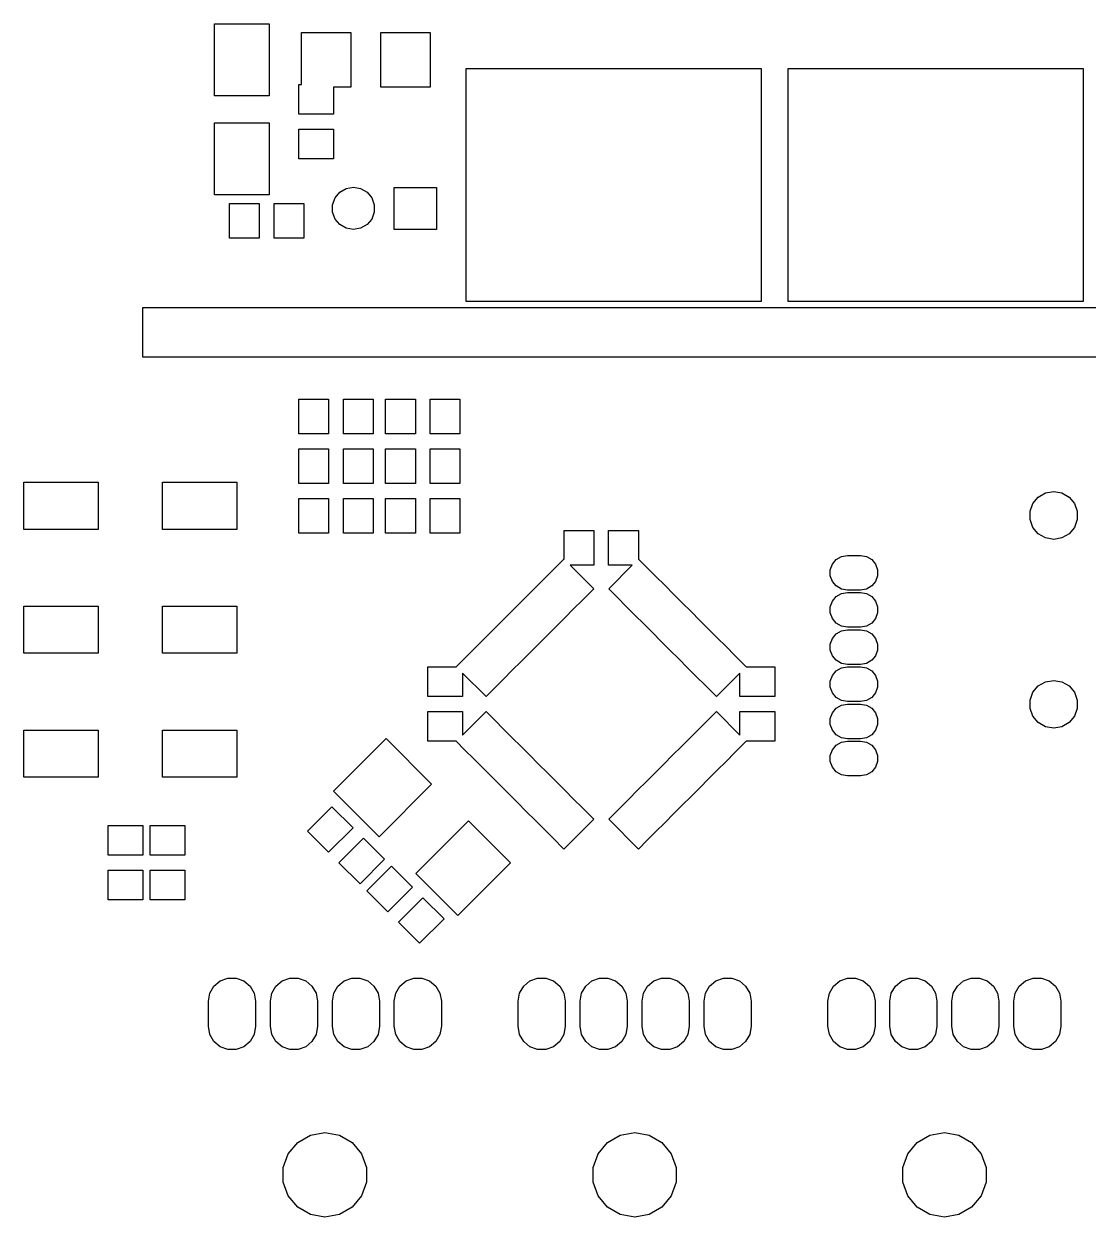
# Model space of a CAD drawing. Extents: x 0.7 to 75.7, y -92.2 to -1.9.
# Drawn here: x 0.7 to 43.65, y -92.21 to -44.05 of the extents above; entities that cross this region are included whole.
import ezdxf

# ---------------------------------------------------------------- set-up
doc = ezdxf.new("R2010")
doc.units = 0
doc.header["$MEASUREMENT"] = 0
doc.layers.add('BLACK', color=7, linetype='CONTINUOUS')

msp = doc.modelspace()

# ---------------------------------------------------------------- linework, layer by layer
at = {"layer": 'Black'}
for p, q in [((8.39957, -46.9507), (8.39957, -44.0513)), ((8.39957, -44.0513), (10.6004, -44.0513)), ((10.6004, -44.0513), (10.6004, -46.9507)), ((11.9, -46.5), (11.9, -44.4)), ((11.9, -44.4), (13.9, -44.4)), ((13.9, -44.4), (13.9, -46.6)), ((15.1, -46.6), (15.1, -44.4)), ((15.1, -44.4), (17.1, -44.4)), ((17.1, -44.4), (17.1, -46.6)), ((18.5494, -55.2495), (18.5494, -45.8503)), ((18.5494, -45.8503), (30.4506, -45.8503)), ((30.4506, -45.8503), (30.4506, -55.2495)), ((31.5494, -55.2495), (31.5494, -45.8503)), ((31.5494, -45.8503), (43.4506, -45.8503)), ((43.4506, -45.8503), (43.4506, -55.2495)), ((11.8, -47.7), (11.8, -46.5)), ((11.8, -46.5), (11.9, -46.5)), ((13.9, -46.6), (13.2, -46.6)), ((13.2, -46.6), (13.2, -47.7)), ((17.1, -46.6), (15.1, -46.6)), ((10.6004, -46.9507), (8.39957, -46.9507)), ((8.39957, -50.9487), (8.39957, -48.0493)), ((8.39957, -48.0493), (10.6004, -48.0493)), ((10.6004, -48.0493), (10.6004, -50.9487)), ((13.2, -47.7), (11.8, -47.7)), ((11.8, -49.5), (11.8, -48.3)), ((11.8, -48.3), (13.2, -48.3)), ((13.2, -48.3), (13.2, -49.5)), ((13.2, -49.5), (11.8, -49.5)), ((10.6004, -50.9487), (8.39957, -50.9487)), ((13.2611, -51.0734), (13.4515, -50.8464)), ((13.4515, -50.8464), (13.7082, -50.6982)), ((13.7082, -50.6982), (14, -50.6468)), ((14, -50.6468), (14.2918, -50.6982)), ((14.2918, -50.6982), (14.5485, -50.8464)), ((14.5485, -50.8464), (14.7389, -51.0734)), ((15.65, -52.35), (15.65, -50.65)), ((15.65, -50.65), (17.35, -50.65)), ((17.35, -50.65), (17.35, -52.35)), ((9, -52.7), (9, -51.3)), ((9, -51.3), (10.2, -51.3)), ((10.2, -51.3), (10.2, -52.7)), ((10.8, -52.7), (10.8, -51.3)), ((10.8, -51.3), (12, -51.3)), ((12, -51.3), (12, -52.7)), ((13.1597, -51.3518), (13.2611, -51.0734)), ((13.1597, -51.6482), (13.1597, -51.3518)), ((14.7389, -51.0734), (14.8403, -51.3518)), ((14.8403, -51.3518), (14.8403, -51.6482)), ((13.2611, -51.9266), (13.1597, -51.6482)), ((13.4515, -52.1536), (13.2611, -51.9266)), ((14.7389, -51.9266), (14.5485, -52.1536)), ((14.8403, -51.6482), (14.7389, -51.9266)), ((13.7082, -52.3018), (13.4515, -52.1536)), ((14, -52.3532), (13.7082, -52.3018)), ((14.2918, -52.3018), (14, -52.3532)), ((14.5485, -52.1536), (14.2918, -52.3018)), ((17.35, -52.35), (15.65, -52.35)), ((10.2, -52.7), (9, -52.7)), ((12, -52.7), (10.8, -52.7)), ((30.4506, -55.2495), (18.5494, -55.2495)), ((43.4506, -55.2495), (31.5494, -55.2495)), ((5.5, -55.513), (5.5002, -55.5119)), ((5.5, -57.487), (5.5, -55.513)), ((5.5002, -55.5107), (5.50059, -55.5097)), ((5.5002, -55.5119), (5.5002, -55.5107)), ((5.50059, -55.5097), (5.50078, -55.5086)), ((5.50078, -55.5086), (5.50135, -55.5076)), ((5.50135, -55.5076), (5.50174, -55.5065)), ((5.50174, -55.5065), (5.50247, -55.5056)), ((5.50247, -55.5056), (5.50304, -55.5046)), ((5.50304, -55.5046), (5.50391, -55.5039)), ((5.50391, -55.5039), (5.50464, -55.503)), ((5.50464, -55.503), (5.50563, -55.5025)), ((5.50563, -55.5025), (5.5065, -55.5017)), ((5.5065, -55.5017), (5.50757, -55.5014)), ((5.50757, -55.5014), (5.50855, -55.5008)), ((5.50855, -55.5008), (5.50967, -55.5006)), ((5.50967, -55.5006), (5.51074, -55.5002)), ((5.51074, -55.5002), (5.51188, -55.5002)), ((5.51188, -55.5002), (5.513, -55.5)), ((5.513, -55.5), (70.487, -55.5)), ((5.5002, -57.4881), (5.5, -57.487)), ((5.5002, -57.4893), (5.5002, -57.4881)), ((5.50059, -57.4903), (5.5002, -57.4893)), ((5.50078, -57.4914), (5.50059, -57.4903)), ((5.50135, -57.4924), (5.50078, -57.4914)), ((5.50174, -57.4935), (5.50135, -57.4924)), ((5.50247, -57.4944), (5.50174, -57.4935)), ((5.50304, -57.4954), (5.50247, -57.4944)), ((5.50391, -57.4961), (5.50304, -57.4954)), ((5.50464, -57.497), (5.50391, -57.4961)), ((5.50563, -57.4975), (5.50464, -57.497)), ((5.5065, -57.4983), (5.50563, -57.4975)), ((5.50757, -57.4986), (5.5065, -57.4983)), ((5.50855, -57.4992), (5.50757, -57.4986)), ((5.50967, -57.4994), (5.50855, -57.4992)), ((5.51074, -57.4998), (5.50967, -57.4994)), ((5.51188, -57.4998), (5.51074, -57.4998)), ((5.513, -57.5), (5.51188, -57.4998)), ((70.487, -57.5), (5.513, -57.5)), ((11.8, -60.6), (11.8, -59.2)), ((11.8, -59.2), (13, -59.2)), ((13, -59.2), (13, -60.6)), ((13.6, -60.6), (13.6, -59.2)), ((13.6, -59.2), (14.8, -59.2)), ((14.8, -59.2), (14.8, -60.6)), ((15.3, -60.6), (15.3, -59.2)), ((15.3, -59.2), (16.5, -59.2)), ((16.5, -59.2), (16.5, -60.6)), ((17.1, -60.6), (17.1, -59.2)), ((17.1, -59.2), (18.3, -59.2)), ((18.3, -59.2), (18.3, -60.6)), ((13, -60.6), (11.8, -60.6)), ((14.8, -60.6), (13.6, -60.6)), ((16.5, -60.6), (15.3, -60.6)), ((18.3, -60.6), (17.1, -60.6)), ((11.8, -62.6), (11.8, -61.2)), ((11.8, -61.2), (13, -61.2)), ((13, -61.2), (13, -62.6)), ((13.6, -62.6), (13.6, -61.2)), ((13.6, -61.2), (14.8, -61.2)), ((14.8, -61.2), (14.8, -62.6)), ((15.3, -62.6), (15.3, -61.2)), ((15.3, -61.2), (16.5, -61.2)), ((16.5, -61.2), (16.5, -62.6)), ((17.1, -62.6), (17.1, -61.2)), ((17.1, -61.2), (18.3, -61.2)), ((18.3, -61.2), (18.3, -62.6)), ((0.7, -64.45), (0.7, -62.55)), ((0.7, -62.55), (3.7, -62.55)), ((3.7, -62.55), (3.7, -64.45)), ((6.3, -64.45), (6.3, -62.55)), ((6.3, -62.55), (9.3, -62.55)), ((9.3, -62.55), (9.3, -64.45)), ((13, -62.6), (11.8, -62.6)), ((14.8, -62.6), (13.6, -62.6)), ((16.5, -62.6), (15.3, -62.6)), ((18.3, -62.6), (17.1, -62.6)), ((41.6393, -63.1502), (41.9297, -62.9826)), ((41.9297, -62.9826), (42.26, -62.9243)), ((42.26, -62.9243), (42.5903, -62.9826)), ((42.5903, -62.9826), (42.8807, -63.1502)), ((11.8, -64.6), (11.8, -63.2)), ((11.8, -63.2), (13, -63.2)), ((13, -63.2), (13, -64.6)), ((13.6, -64.6), (13.6, -63.2)), ((13.6, -63.2), (14.8, -63.2)), ((14.8, -63.2), (14.8, -64.6)), ((15.3, -64.6), (15.3, -63.2)), ((15.3, -63.2), (16.5, -63.2)), ((16.5, -63.2), (16.5, -64.6)), ((17.1, -64.6), (17.1, -63.2)), ((17.1, -63.2), (18.3, -63.2)), ((18.3, -63.2), (18.3, -64.6)), ((41.309, -63.7223), (41.4237, -63.4072)), ((41.4237, -63.4072), (41.6393, -63.1502)), ((42.8807, -63.1502), (43.0963, -63.4072)), ((43.0963, -63.4072), (43.211, -63.7223)), ((41.309, -64.0577), (41.309, -63.7223)), ((43.211, -63.7223), (43.211, -64.0577)), ((3.7, -64.45), (0.7, -64.45)), ((9.3, -64.45), (6.3, -64.45)), ((22.5, -65.6513), (22.5, -64.5)), ((22.5, -64.5), (23.7, -64.5)), ((23.7, -64.5), (23.7, -65.9)), ((24.3, -65.9), (24.3, -64.5)), ((24.3, -64.5), (25.5, -64.5)), ((25.5, -64.5), (25.5, -65.6513)), ((41.4237, -64.3728), (41.309, -64.0577)), ((41.6393, -64.6298), (41.4237, -64.3728)), ((43.0963, -64.3728), (42.8807, -64.6298)), ((43.211, -64.0577), (43.0963, -64.3728)), ((13, -64.6), (11.8, -64.6)), ((14.8, -64.6), (13.6, -64.6)), ((16.5, -64.6), (15.3, -64.6)), ((18.3, -64.6), (17.1, -64.6)), ((41.9297, -64.7974), (41.6393, -64.6298)), ((42.26, -64.8557), (41.9297, -64.7974)), ((42.5903, -64.7974), (42.26, -64.8557)), ((42.8807, -64.6298), (42.5903, -64.7974)), ((22.1438, -66.0022), (22.4974, -65.6487)), ((22.4974, -65.6487), (22.5, -65.6513)), ((23.7, -65.9), (22.7487, -65.9)), ((22.7487, -65.9), (23.6995, -66.8508)), ((25.2513, -65.9), (24.3, -65.9)), ((24.3005, -66.8508), (25.2513, -65.9)), ((25.5, -65.6513), (25.5026, -65.6487)), ((25.5026, -65.6487), (25.8562, -66.0022)), ((33.245, -66.0784), (33.3281, -65.85)), ((33.3281, -65.85), (33.4844, -65.6638)), ((33.4844, -65.6638), (33.6949, -65.5422)), ((33.6949, -65.5422), (33.9343, -65.5)), ((33.9343, -65.5), (34.4657, -65.5)), ((34.4657, -65.5), (34.7051, -65.5422)), ((34.7051, -65.5422), (34.9156, -65.6638)), ((34.9156, -65.6638), (35.0719, -65.85)), ((35.0719, -65.85), (35.155, -66.0784)), ((21.4367, -66.7094), (21.7903, -66.3558)), ((21.7903, -66.3558), (22.1438, -66.0022)), ((25.8562, -66.0022), (26.2097, -66.3558)), ((26.2097, -66.3558), (26.5633, -66.7094)), ((33.245, -66.3216), (33.245, -66.0784)), ((33.3281, -66.55), (33.245, -66.3216)), ((35.155, -66.3216), (35.0719, -66.55)), ((35.155, -66.0784), (35.155, -66.3216)), ((21.0832, -67.0629), (21.4367, -66.7094)), ((23.6995, -66.8508), (23.2399, -67.3104)), ((24.6541, -67.2043), (24.3005, -66.8508)), ((26.5633, -66.7094), (26.9168, -67.0629)), ((33.4844, -66.7362), (33.3281, -66.55)), ((33.6949, -66.8578), (33.4844, -66.7362)), ((33.9343, -66.9), (33.6949, -66.8578)), ((34.4657, -66.9), (33.9343, -66.9)), ((34.7051, -66.8578), (34.4657, -66.9)), ((34.9156, -66.7362), (34.7051, -66.8578)), ((35.0719, -66.55), (34.9156, -66.7362)), ((20.3761, -67.77), (20.7296, -67.4165)), ((20.7296, -67.4165), (21.0832, -67.0629)), ((23.2399, -67.3104), (22.8863, -67.6639)), ((25.0076, -67.5579), (24.6541, -67.2043)), ((26.9168, -67.0629), (27.2704, -67.4165)), ((27.2704, -67.4165), (27.6239, -67.77)), ((33.245, -67.5784), (33.3281, -67.35)), ((33.3281, -67.35), (33.4844, -67.1638)), ((33.4844, -67.1638), (33.6949, -67.0422)), ((33.6949, -67.0422), (33.9343, -67)), ((33.9343, -67), (34.4657, -67)), ((34.4657, -67), (34.7051, -67.0422)), ((34.7051, -67.0422), (34.9156, -67.1638)), ((34.9156, -67.1638), (35.0719, -67.35)), ((35.0719, -67.35), (35.155, -67.5784)), ((0.7, -69.45), (0.7, -67.55)), ((0.7, -67.55), (3.7, -67.55)), ((3.7, -67.55), (3.7, -69.45)), ((6.3, -69.45), (6.3, -67.55)), ((6.3, -67.55), (9.3, -67.55)), ((9.3, -67.55), (9.3, -69.45)), ((20.0225, -68.1236), (20.3761, -67.77)), ((22.8863, -67.6639), (22.5328, -68.0175)), ((25.3612, -67.9114), (25.0076, -67.5579)), ((27.6239, -67.77), (27.9775, -68.1236)), ((33.245, -67.8216), (33.245, -67.5784)), ((33.3281, -68.05), (33.245, -67.8216)), ((35.155, -67.8216), (35.0719, -68.05)), ((35.155, -67.5784), (35.155, -67.8216)), ((19.669, -68.4771), (20.0225, -68.1236)), ((22.1792, -68.3711), (21.8256, -68.7246)), ((22.5328, -68.0175), (22.1792, -68.3711)), ((25.7147, -68.265), (25.3612, -67.9114)), ((26.0683, -68.6185), (25.7147, -68.265)), ((27.9775, -68.1236), (28.331, -68.4771)), ((33.4844, -68.2362), (33.3281, -68.05)), ((33.6949, -68.3578), (33.4844, -68.2362)), ((33.9343, -68.4), (33.6949, -68.3578)), ((34.7051, -68.3578), (34.4657, -68.4)), ((34.9156, -68.2362), (34.7051, -68.3578)), ((35.0719, -68.05), (34.9156, -68.2362)), ((18.9619, -69.1842), (19.3154, -68.8307)), ((19.3154, -68.8307), (19.669, -68.4771)), ((21.8256, -68.7246), (21.4721, -69.0782)), ((26.4218, -68.9721), (26.0683, -68.6185)), ((28.331, -68.4771), (28.6846, -68.8307)), ((28.6846, -68.8307), (29.0381, -69.1842)), ((33.245, -69.0784), (33.3281, -68.85)), ((33.3281, -68.85), (33.4844, -68.6638)), ((33.4844, -68.6638), (33.6949, -68.5422)), ((33.6949, -68.5422), (33.9343, -68.5)), ((34.4657, -68.4), (33.9343, -68.4)), ((33.9343, -68.5), (34.4657, -68.5)), ((34.4657, -68.5), (34.7051, -68.5422)), ((34.7051, -68.5422), (34.9156, -68.6638)), ((34.9156, -68.6638), (35.0719, -68.85)), ((35.0719, -68.85), (35.155, -69.0784)), ((18.6083, -69.5378), (18.9619, -69.1842)), ((21.4721, -69.0782), (21.1185, -69.4317)), ((26.7754, -69.3256), (26.4218, -68.9721)), ((27.1289, -69.6792), (26.7754, -69.3256)), ((29.0381, -69.1842), (29.3917, -69.5378)), ((33.245, -69.3216), (33.245, -69.0784)), ((33.3281, -69.55), (33.245, -69.3216)), ((35.155, -69.3216), (35.0719, -69.55)), ((35.155, -69.0784), (35.155, -69.3216)), ((3.7, -69.45), (0.7, -69.45)), ((9.3, -69.45), (6.3, -69.45)), ((18.1487, -69.9974), (18.6083, -69.5378)), ((20.765, -69.7853), (20.4114, -70.1388)), ((21.1185, -69.4317), (20.765, -69.7853)), ((27.4825, -70.0328), (27.1289, -69.6792)), ((29.3917, -69.5378), (29.8513, -69.9974)), ((33.4844, -69.7362), (33.3281, -69.55)), ((33.6949, -69.8578), (33.4844, -69.7362)), ((34.9156, -69.7362), (34.7051, -69.8578)), ((35.0719, -69.55), (34.9156, -69.7362)), ((17, -71.2), (17, -70)), ((17, -70), (18.1513, -70)), ((18.1513, -70), (18.1487, -69.9974)), ((19.3508, -71.1995), (18.4, -70.2487)), ((18.4, -70.2487), (18.4, -71.2)), ((20.4114, -70.1388), (20.0579, -70.4924)), ((27.8361, -70.3863), (27.4825, -70.0328)), ((29.6, -70.2487), (28.6492, -71.1995)), ((29.6, -71.2), (29.6, -70.2487)), ((29.8513, -69.9974), (29.8487, -70)), ((29.8487, -70), (31, -70)), ((31, -70), (31, -71.2)), ((33.3281, -70.35), (33.4844, -70.1638)), ((33.4844, -70.1638), (33.6949, -70.0422)), ((33.9343, -69.9), (33.6949, -69.8578)), ((33.6949, -70.0422), (33.9343, -70)), ((34.4657, -69.9), (33.9343, -69.9)), ((33.9343, -70), (34.4657, -70)), ((34.7051, -69.8578), (34.4657, -69.9)), ((34.4657, -70), (34.7051, -70.0422)), ((34.7051, -70.0422), (34.9156, -70.1638)), ((34.9156, -70.1638), (35.0719, -70.35)), ((20.0579, -70.4924), (19.7043, -70.8459)), ((28.1896, -70.7399), (27.8361, -70.3863)), ((28.6492, -71.1995), (28.1896, -70.7399)), ((33.245, -70.5784), (33.3281, -70.35)), ((33.245, -70.8216), (33.245, -70.5784)), ((35.0719, -70.35), (35.155, -70.5784)), ((35.155, -70.5784), (35.155, -70.8216)), ((41.4237, -71.0272), (41.6393, -70.7702)), ((41.6393, -70.7702), (41.9297, -70.6026)), ((41.9297, -70.6026), (42.26, -70.5443)), ((42.26, -70.5443), (42.5903, -70.6026)), ((42.5903, -70.6026), (42.8807, -70.7702)), ((42.8807, -70.7702), (43.0963, -71.0272)), ((18.4, -71.2), (17, -71.2)), ((19.7043, -70.8459), (19.3508, -71.1995)), ((31, -71.2), (29.6, -71.2)), ((33.3281, -71.05), (33.245, -70.8216)), ((33.4844, -71.2362), (33.3281, -71.05)), ((33.6949, -71.3578), (33.4844, -71.2362)), ((34.9156, -71.2362), (34.7051, -71.3578)), ((35.0719, -71.05), (34.9156, -71.2362)), ((35.155, -70.8216), (35.0719, -71.05)), ((41.309, -71.3423), (41.4237, -71.0272)), ((43.0963, -71.0272), (43.211, -71.3423)), ((33.3281, -71.85), (33.4844, -71.6638)), ((33.4844, -71.6638), (33.6949, -71.5422)), ((33.9343, -71.4), (33.6949, -71.3578)), ((33.6949, -71.5422), (33.9343, -71.5)), ((34.4657, -71.4), (33.9343, -71.4)), ((33.9343, -71.5), (34.4657, -71.5)), ((34.7051, -71.3578), (34.4657, -71.4)), ((34.4657, -71.5), (34.7051, -71.5422)), ((34.7051, -71.5422), (34.9156, -71.6638)), ((34.9156, -71.6638), (35.0719, -71.85)), ((41.309, -71.6777), (41.309, -71.3423)), ((41.4237, -71.9928), (41.309, -71.6777)), ((43.211, -71.6777), (43.0963, -71.9928)), ((43.211, -71.3423), (43.211, -71.6777)), ((17, -73), (17, -71.8)), ((17, -71.8), (18.4, -71.8)), ((18.4, -71.8), (18.4, -72.7513)), ((18.4, -72.7513), (19.3508, -71.8005)), ((19.3508, -71.8005), (19.7043, -72.1541)), ((19.7043, -72.1541), (20.0579, -72.5076)), ((27.9421, -72.5076), (28.2957, -72.1541)), ((28.2957, -72.1541), (28.6492, -71.8005)), ((28.6492, -71.8005), (29.6, -72.7513)), ((29.6, -72.7513), (29.6, -71.8)), ((29.6, -71.8), (31, -71.8)), ((31, -71.8), (31, -73)), ((33.245, -72.0784), (33.3281, -71.85)), ((33.245, -72.3216), (33.245, -72.0784)), ((35.0719, -71.85), (35.155, -72.0784)), ((35.155, -72.0784), (35.155, -72.3216)), ((41.6393, -72.2497), (41.4237, -71.9928)), ((43.0963, -71.9928), (42.8807, -72.2497)), ((0.7, -74.45), (0.7, -72.55)), ((0.7, -72.55), (3.7, -72.55)), ((3.7, -72.55), (3.7, -74.45)), ((6.3, -74.45), (6.3, -72.55)), ((6.3, -72.55), (9.3, -72.55)), ((9.3, -72.55), (9.3, -74.45)), ((20.0579, -72.5076), (20.4114, -72.8612)), ((27.5886, -72.8612), (27.9421, -72.5076)), ((33.3281, -72.55), (33.245, -72.3216)), ((33.4844, -72.7362), (33.3281, -72.55)), ((35.0719, -72.55), (34.9156, -72.7362)), ((35.155, -72.3216), (35.0719, -72.55)), ((41.9297, -72.4174), (41.6393, -72.2497)), ((42.26, -72.4757), (41.9297, -72.4174)), ((42.5903, -72.4174), (42.26, -72.4757)), ((42.8807, -72.2497), (42.5903, -72.4174)), ((13.1938, -75.0151), (15.3151, -72.8938)), ((15.3151, -72.8938), (17.1536, -74.7322)), ((18.1513, -73), (17, -73)), ((18.1487, -73.0026), (18.1513, -73)), ((18.5022, -73.3562), (18.1487, -73.0026)), ((20.4114, -72.8612), (20.765, -73.2147)), ((27.235, -73.2147), (27.5886, -72.8612)), ((29.8513, -73.0026), (29.3917, -73.4622)), ((31, -73), (29.8487, -73)), ((29.8487, -73), (29.8513, -73.0026)), ((33.3281, -73.35), (33.4844, -73.1638)), ((33.6949, -72.8578), (33.4844, -72.7362)), ((33.4844, -73.1638), (33.6949, -73.0422)), ((33.9343, -72.9), (33.6949, -72.8578)), ((33.6949, -73.0422), (33.9343, -73)), ((34.4657, -72.9), (33.9343, -72.9)), ((33.9343, -73), (34.4657, -73)), ((34.7051, -72.8578), (34.4657, -72.9)), ((34.4657, -73), (34.7051, -73.0422)), ((34.9156, -72.7362), (34.7051, -72.8578)), ((34.7051, -73.0422), (34.9156, -73.1638)), ((34.9156, -73.1638), (35.0719, -73.35)), ((18.8558, -73.7097), (18.5022, -73.3562)), ((20.765, -73.2147), (21.1185, -73.5683)), ((21.1185, -73.5683), (21.4721, -73.9218)), ((26.5279, -73.9218), (26.8815, -73.5683)), ((26.8815, -73.5683), (27.235, -73.2147)), ((29.3917, -73.4622), (29.0381, -73.8158)), ((33.245, -73.5784), (33.3281, -73.35)), ((33.245, -73.8216), (33.245, -73.5784)), ((35.0719, -73.35), (35.155, -73.5784)), ((35.155, -73.5784), (35.155, -73.8216)), ((19.2094, -74.0633), (18.8558, -73.7097)), ((19.5629, -74.4168), (19.2094, -74.0633)), ((21.4721, -73.9218), (21.8256, -74.2754)), ((26.1744, -74.2754), (26.5279, -73.9218)), ((29.0381, -73.8158), (28.6846, -74.1693)), ((33.3281, -74.05), (33.245, -73.8216)), ((33.4844, -74.2362), (33.3281, -74.05)), ((35.0719, -74.05), (34.9156, -74.2362)), ((35.155, -73.8216), (35.0719, -74.05)), ((3.7, -74.45), (0.7, -74.45)), ((9.3, -74.45), (6.3, -74.45)), ((19.9165, -74.7704), (19.5629, -74.4168)), ((21.8256, -74.2754), (22.1792, -74.6289)), ((22.1792, -74.6289), (22.5328, -74.9825)), ((25.4672, -74.9825), (25.8208, -74.6289)), ((25.8208, -74.6289), (26.1744, -74.2754)), ((28.331, -74.5229), (27.9775, -74.8764)), ((28.6846, -74.1693), (28.331, -74.5229)), ((33.6949, -74.3578), (33.4844, -74.2362)), ((33.9343, -74.4), (33.6949, -74.3578)), ((34.4657, -74.4), (33.9343, -74.4)), ((34.7051, -74.3578), (34.4657, -74.4)), ((34.9156, -74.2362), (34.7051, -74.3578)), ((15.0322, -76.8536), (13.1938, -75.0151)), ((17.1536, -74.7322), (15.0322, -76.8536)), ((20.27, -75.1239), (19.9165, -74.7704)), ((22.5328, -74.9825), (22.8863, -75.3361)), ((25.1137, -75.3361), (25.4672, -74.9825)), ((27.9775, -74.8764), (27.6239, -75.23)), ((20.6236, -75.4775), (20.27, -75.1239)), ((20.9771, -75.831), (20.6236, -75.4775)), ((22.8863, -75.3361), (23.2399, -75.6896)), ((24.7601, -75.6896), (25.1137, -75.3361)), ((27.2704, -75.5835), (26.9168, -75.9371)), ((27.6239, -75.23), (27.2704, -75.5835)), ((12.1444, -76.6343), (13.1343, -75.6444)), ((13.1343, -75.6444), (13.9828, -76.4929)), ((21.3307, -76.1846), (20.9771, -75.831)), ((23.2399, -75.6896), (23.6995, -76.1492)), ((24.3005, -76.1492), (24.7601, -75.6896)), ((26.9168, -75.9371), (26.5633, -76.2906)), ((4.1, -77.6), (4.1, -76.4)), ((4.1, -76.4), (5.5, -76.4)), ((5.5, -76.4), (5.5, -77.6)), ((5.8, -77.6), (5.8, -76.4)), ((5.8, -76.4), (7.2, -76.4)), ((7.2, -76.4), (7.2, -77.6)), ((13.9828, -76.4929), (12.9929, -77.4828)), ((16.5172, -78.3385), (18.6385, -76.2172)), ((18.6385, -76.2172), (20.3355, -77.9142)), ((21.6842, -76.5381), (21.3307, -76.1846)), ((22.0378, -76.8917), (21.6842, -76.5381)), ((23.6995, -76.1492), (22.4974, -77.3513)), ((25.5026, -77.3513), (24.3005, -76.1492)), ((26.5633, -76.2906), (26.2097, -76.6442)), ((12.9929, -77.4828), (12.1444, -76.6343)), ((13.4172, -77.9071), (14.4071, -76.9172)), ((14.4071, -76.9172), (15.2556, -77.7657)), ((22.4974, -77.3513), (22.0378, -76.8917)), ((25.8562, -76.9978), (25.5026, -77.3513)), ((26.2097, -76.6442), (25.8562, -76.9978)), ((5.5, -77.6), (4.1, -77.6)), ((7.2, -77.6), (5.8, -77.6)), ((14.2657, -78.7556), (13.4172, -77.9071)), ((15.2556, -77.7657), (14.2657, -78.7556)), ((20.3355, -77.9142), (18.2142, -80.0355)), ((4.1, -79.4), (4.1, -78.2)), ((4.1, -78.2), (5.5, -78.2)), ((5.5, -78.2), (5.5, -79.4)), ((5.8, -79.4), (5.8, -78.2)), ((5.8, -78.2), (7.2, -78.2)), ((7.2, -78.2), (7.2, -79.4)), ((14.5444, -79.0343), (15.5343, -78.0444)), ((15.5343, -78.0444), (16.3828, -78.8929)), ((18.2142, -80.0355), (16.5172, -78.3385)), ((16.3828, -78.8929), (15.3929, -79.8828)), ((5.5, -79.4), (4.1, -79.4)), ((7.2, -79.4), (5.8, -79.4)), ((15.3929, -79.8828), (14.5444, -79.0343)), ((15.8172, -80.3071), (16.8071, -79.3172)), ((16.8071, -79.3172), (17.6556, -80.1657)), ((16.6657, -81.1556), (15.8172, -80.3071)), ((17.6556, -80.1657), (16.6657, -81.1556)), ((8.37226, -82.8838), (8.625, -82.6717)), ((8.625, -82.6717), (8.93503, -82.5589)), ((8.93503, -82.5589), (9.26497, -82.5589)), ((9.26497, -82.5589), (9.575, -82.6717)), ((9.575, -82.6717), (9.82774, -82.8838)), ((10.8723, -82.8838), (11.125, -82.6717)), ((11.125, -82.6717), (11.435, -82.5589)), ((11.435, -82.5589), (11.765, -82.5589)), ((11.765, -82.5589), (12.075, -82.6717)), ((12.075, -82.6717), (12.3277, -82.8838)), ((13.3723, -82.8838), (13.625, -82.6717)), ((13.625, -82.6717), (13.935, -82.5589)), ((13.935, -82.5589), (14.265, -82.5589)), ((14.265, -82.5589), (14.575, -82.6717)), ((14.575, -82.6717), (14.8277, -82.8838)), ((15.8723, -82.8838), (16.125, -82.6717)), ((16.125, -82.6717), (16.435, -82.5589)), ((16.435, -82.5589), (16.765, -82.5589)), ((16.765, -82.5589), (17.075, -82.6717)), ((17.075, -82.6717), (17.3277, -82.8838)), ((20.8723, -82.8838), (21.125, -82.6717)), ((21.125, -82.6717), (21.435, -82.5589)), ((21.435, -82.5589), (21.765, -82.5589)), ((21.765, -82.5589), (22.075, -82.6717)), ((22.075, -82.6717), (22.3277, -82.8838)), ((23.3723, -82.8838), (23.625, -82.6717)), ((23.625, -82.6717), (23.935, -82.5589)), ((23.935, -82.5589), (24.265, -82.5589)), ((24.265, -82.5589), (24.575, -82.6717)), ((24.575, -82.6717), (24.8277, -82.8838)), ((25.8723, -82.8838), (26.125, -82.6717)), ((26.125, -82.6717), (26.435, -82.5589)), ((26.435, -82.5589), (26.765, -82.5589)), ((26.765, -82.5589), (27.075, -82.6717)), ((27.075, -82.6717), (27.3277, -82.8838)), ((28.3723, -82.8838), (28.625, -82.6717)), ((28.625, -82.6717), (28.935, -82.5589)), ((28.935, -82.5589), (29.265, -82.5589)), ((29.265, -82.5589), (29.575, -82.6717)), ((29.575, -82.6717), (29.8277, -82.8838)), ((33.3723, -82.8838), (33.625, -82.6717)), ((33.625, -82.6717), (33.935, -82.5589)), ((33.935, -82.5589), (34.265, -82.5589)), ((34.265, -82.5589), (34.575, -82.6717)), ((34.575, -82.6717), (34.8277, -82.8838)), ((35.8723, -82.8838), (36.125, -82.6717)), ((36.125, -82.6717), (36.435, -82.5589)), ((36.435, -82.5589), (36.765, -82.5589)), ((36.765, -82.5589), (37.075, -82.6717)), ((37.075, -82.6717), (37.3277, -82.8838)), ((38.3723, -82.8838), (38.625, -82.6717)), ((38.625, -82.6717), (38.935, -82.5589)), ((38.935, -82.5589), (39.265, -82.5589)), ((39.265, -82.5589), (39.575, -82.6717)), ((39.575, -82.6717), (39.8277, -82.8838)), ((40.8723, -82.8838), (41.125, -82.6717)), ((41.125, -82.6717), (41.435, -82.5589)), ((41.435, -82.5589), (41.765, -82.5589)), ((41.765, -82.5589), (42.075, -82.6717)), ((42.075, -82.6717), (42.3277, -82.8838)), ((8.15, -83.4945), (8.20729, -83.1695)), ((8.20729, -83.1695), (8.37226, -82.8838)), ((9.82774, -82.8838), (9.99271, -83.1695)), ((9.99271, -83.1695), (10.05, -83.4945)), ((10.65, -83.4945), (10.7073, -83.1695)), ((10.7073, -83.1695), (10.8723, -82.8838)), ((12.3277, -82.8838), (12.4927, -83.1695)), ((12.4927, -83.1695), (12.55, -83.4945)), ((13.15, -83.4945), (13.2073, -83.1695)), ((13.2073, -83.1695), (13.3723, -82.8838)), ((14.8277, -82.8838), (14.9927, -83.1695)), ((14.9927, -83.1695), (15.05, -83.4945)), ((15.65, -83.4945), (15.7073, -83.1695)), ((15.7073, -83.1695), (15.8723, -82.8838)), ((17.3277, -82.8838), (17.4927, -83.1695)), ((17.4927, -83.1695), (17.55, -83.4945)), ((20.65, -83.4945), (20.7073, -83.1695)), ((20.7073, -83.1695), (20.8723, -82.8838)), ((22.3277, -82.8838), (22.4927, -83.1695)), ((22.4927, -83.1695), (22.55, -83.4945)), ((23.15, -83.4945), (23.2073, -83.1695)), ((23.2073, -83.1695), (23.3723, -82.8838)), ((24.8277, -82.8838), (24.9927, -83.1695)), ((24.9927, -83.1695), (25.05, -83.4945)), ((25.65, -83.4945), (25.7073, -83.1695)), ((25.7073, -83.1695), (25.8723, -82.8838)), ((27.3277, -82.8838), (27.4927, -83.1695)), ((27.4927, -83.1695), (27.55, -83.4945)), ((28.15, -83.4945), (28.2073, -83.1695)), ((28.2073, -83.1695), (28.3723, -82.8838)), ((29.8277, -82.8838), (29.9927, -83.1695)), ((29.9927, -83.1695), (30.05, -83.4945)), ((33.15, -83.4945), (33.2073, -83.1695)), ((33.2073, -83.1695), (33.3723, -82.8838)), ((34.8277, -82.8838), (34.9927, -83.1695)), ((34.9927, -83.1695), (35.05, -83.4945)), ((35.65, -83.4945), (35.7073, -83.1695)), ((35.7073, -83.1695), (35.8723, -82.8838)), ((37.3277, -82.8838), (37.4927, -83.1695)), ((37.4927, -83.1695), (37.55, -83.4945)), ((38.15, -83.4945), (38.2073, -83.1695)), ((38.2073, -83.1695), (38.3723, -82.8838)), ((39.8277, -82.8838), (39.9927, -83.1695)), ((39.9927, -83.1695), (40.05, -83.4945)), ((40.65, -83.4945), (40.7073, -83.1695)), ((40.7073, -83.1695), (40.8723, -82.8838)), ((42.3277, -82.8838), (42.4927, -83.1695)), ((42.4927, -83.1695), (42.55, -83.4945)), ((8.15, -84.5055), (8.15, -83.4945)), ((10.05, -83.4945), (10.05, -84.5055)), ((10.65, -84.5055), (10.65, -83.4945)), ((12.55, -83.4945), (12.55, -84.5055)), ((13.15, -84.5055), (13.15, -83.4945)), ((15.05, -83.4945), (15.05, -84.5055)), ((15.65, -84.5055), (15.65, -83.4945)), ((17.55, -83.4945), (17.55, -84.5055)), ((20.65, -84.5055), (20.65, -83.4945)), ((22.55, -83.4945), (22.55, -84.5055)), ((23.15, -84.5055), (23.15, -83.4945)), ((25.05, -83.4945), (25.05, -84.5055)), ((25.65, -84.5055), (25.65, -83.4945)), ((27.55, -83.4945), (27.55, -84.5055)), ((28.15, -84.5055), (28.15, -83.4945)), ((30.05, -83.4945), (30.05, -84.5055)), ((33.15, -84.5055), (33.15, -83.4945)), ((35.05, -83.4945), (35.05, -84.5055)), ((35.65, -84.5055), (35.65, -83.4945)), ((37.55, -83.4945), (37.55, -84.5055)), ((38.15, -84.5055), (38.15, -83.4945)), ((40.05, -83.4945), (40.05, -84.5055)), ((40.65, -84.5055), (40.65, -83.4945)), ((42.55, -83.4945), (42.55, -84.5055)), ((8.20729, -84.8305), (8.15, -84.5055)), ((10.05, -84.5055), (9.99271, -84.8305)), ((10.7073, -84.8305), (10.65, -84.5055)), ((12.55, -84.5055), (12.4927, -84.8305)), ((13.2073, -84.8305), (13.15, -84.5055)), ((15.05, -84.5055), (14.9927, -84.8305)), ((15.7073, -84.8305), (15.65, -84.5055)), ((17.55, -84.5055), (17.4927, -84.8305)), ((20.7073, -84.8305), (20.65, -84.5055)), ((22.55, -84.5055), (22.4927, -84.8305)), ((23.2073, -84.8305), (23.15, -84.5055)), ((25.05, -84.5055), (24.9927, -84.8305)), ((25.7073, -84.8305), (25.65, -84.5055)), ((27.55, -84.5055), (27.4927, -84.8305)), ((28.2073, -84.8305), (28.15, -84.5055)), ((30.05, -84.5055), (29.9927, -84.8305)), ((33.2073, -84.8305), (33.15, -84.5055)), ((35.05, -84.5055), (34.9927, -84.8305)), ((35.7073, -84.8305), (35.65, -84.5055)), ((37.55, -84.5055), (37.4927, -84.8305)), ((38.2073, -84.8305), (38.15, -84.5055)), ((40.05, -84.5055), (39.9927, -84.8305)), ((40.7073, -84.8305), (40.65, -84.5055)), ((42.55, -84.5055), (42.4927, -84.8305)), ((8.37226, -85.1162), (8.20729, -84.8305)), ((8.625, -85.3283), (8.37226, -85.1162)), ((9.82774, -85.1162), (9.575, -85.3283)), ((9.99271, -84.8305), (9.82774, -85.1162)), ((10.8723, -85.1162), (10.7073, -84.8305)), ((11.125, -85.3283), (10.8723, -85.1162)), ((12.3277, -85.1162), (12.075, -85.3283)), ((12.4927, -84.8305), (12.3277, -85.1162)), ((13.3723, -85.1162), (13.2073, -84.8305)), ((13.625, -85.3283), (13.3723, -85.1162)), ((14.8277, -85.1162), (14.575, -85.3283)), ((14.9927, -84.8305), (14.8277, -85.1162)), ((15.8723, -85.1162), (15.7073, -84.8305)), ((16.125, -85.3283), (15.8723, -85.1162)), ((17.3277, -85.1162), (17.075, -85.3283)), ((17.4927, -84.8305), (17.3277, -85.1162)), ((20.8723, -85.1162), (20.7073, -84.8305)), ((21.125, -85.3283), (20.8723, -85.1162)), ((22.3277, -85.1162), (22.075, -85.3283)), ((22.4927, -84.8305), (22.3277, -85.1162)), ((23.3723, -85.1162), (23.2073, -84.8305)), ((23.625, -85.3283), (23.3723, -85.1162)), ((24.8277, -85.1162), (24.575, -85.3283)), ((24.9927, -84.8305), (24.8277, -85.1162)), ((25.8723, -85.1162), (25.7073, -84.8305)), ((26.125, -85.3283), (25.8723, -85.1162)), ((27.3277, -85.1162), (27.075, -85.3283)), ((27.4927, -84.8305), (27.3277, -85.1162)), ((28.3723, -85.1162), (28.2073, -84.8305)), ((28.625, -85.3283), (28.3723, -85.1162)), ((29.8277, -85.1162), (29.575, -85.3283)), ((29.9927, -84.8305), (29.8277, -85.1162)), ((33.3723, -85.1162), (33.2073, -84.8305)), ((33.625, -85.3283), (33.3723, -85.1162)), ((34.8277, -85.1162), (34.575, -85.3283)), ((34.9927, -84.8305), (34.8277, -85.1162)), ((35.8723, -85.1162), (35.7073, -84.8305)), ((36.125, -85.3283), (35.8723, -85.1162)), ((37.3277, -85.1162), (37.075, -85.3283)), ((37.4927, -84.8305), (37.3277, -85.1162)), ((38.3723, -85.1162), (38.2073, -84.8305)), ((38.625, -85.3283), (38.3723, -85.1162)), ((39.8277, -85.1162), (39.575, -85.3283)), ((39.9927, -84.8305), (39.8277, -85.1162)), ((40.8723, -85.1162), (40.7073, -84.8305)), ((41.125, -85.3283), (40.8723, -85.1162)), ((42.3277, -85.1162), (42.075, -85.3283)), ((42.4927, -84.8305), (42.3277, -85.1162)), ((8.93503, -85.4411), (8.625, -85.3283)), ((9.26497, -85.4411), (8.93503, -85.4411)), ((9.575, -85.3283), (9.26497, -85.4411)), ((11.435, -85.4411), (11.125, -85.3283)), ((11.765, -85.4411), (11.435, -85.4411)), ((12.075, -85.3283), (11.765, -85.4411)), ((13.935, -85.4411), (13.625, -85.3283)), ((14.265, -85.4411), (13.935, -85.4411)), ((14.575, -85.3283), (14.265, -85.4411)), ((16.435, -85.4411), (16.125, -85.3283)), ((16.765, -85.4411), (16.435, -85.4411)), ((17.075, -85.3283), (16.765, -85.4411)), ((21.435, -85.4411), (21.125, -85.3283)), ((21.765, -85.4411), (21.435, -85.4411)), ((22.075, -85.3283), (21.765, -85.4411)), ((23.935, -85.4411), (23.625, -85.3283)), ((24.265, -85.4411), (23.935, -85.4411)), ((24.575, -85.3283), (24.265, -85.4411)), ((26.435, -85.4411), (26.125, -85.3283)), ((26.765, -85.4411), (26.435, -85.4411)), ((27.075, -85.3283), (26.765, -85.4411)), ((28.935, -85.4411), (28.625, -85.3283)), ((29.265, -85.4411), (28.935, -85.4411)), ((29.575, -85.3283), (29.265, -85.4411)), ((33.935, -85.4411), (33.625, -85.3283)), ((34.265, -85.4411), (33.935, -85.4411)), ((34.575, -85.3283), (34.265, -85.4411)), ((36.435, -85.4411), (36.125, -85.3283)), ((36.765, -85.4411), (36.435, -85.4411)), ((37.075, -85.3283), (36.765, -85.4411)), ((38.935, -85.4411), (38.625, -85.3283)), ((39.265, -85.4411), (38.935, -85.4411)), ((39.575, -85.3283), (39.265, -85.4411)), ((41.435, -85.4411), (41.125, -85.3283)), ((41.765, -85.4411), (41.435, -85.4411)), ((42.075, -85.3283), (41.765, -85.4411)), ((11.7531, -89.1927), (12.2663, -88.8964)), ((12.2663, -88.8964), (12.85, -88.7935)), ((12.85, -88.7935), (13.4337, -88.8964)), ((13.4337, -88.8964), (13.9469, -89.1927)), ((24.2531, -89.1927), (24.7663, -88.8964)), ((24.7663, -88.8964), (25.35, -88.7935)), ((25.35, -88.7935), (25.9337, -88.8964)), ((25.9337, -88.8964), (26.4469, -89.1927)), ((36.7531, -89.1927), (37.2663, -88.8964)), ((37.2663, -88.8964), (37.85, -88.7935)), ((37.85, -88.7935), (38.4337, -88.8964)), ((38.4337, -88.8964), (38.9469, -89.1927)), ((11.3721, -89.6468), (11.7531, -89.1927)), ((13.9469, -89.1927), (14.3279, -89.6468)), ((23.8721, -89.6468), (24.2531, -89.1927)), ((26.4469, -89.1927), (26.8279, -89.6468)), ((36.3721, -89.6468), (36.7531, -89.1927)), ((38.9469, -89.1927), (39.3279, -89.6468)), ((11.1694, -90.2037), (11.3721, -89.6468)), ((14.3279, -89.6468), (14.5306, -90.2037)), ((23.6694, -90.2037), (23.8721, -89.6468)), ((26.8279, -89.6468), (27.0306, -90.2037)), ((36.1694, -90.2037), (36.3721, -89.6468)), ((39.3279, -89.6468), (39.5306, -90.2037)), ((11.1694, -90.7963), (11.1694, -90.2037)), ((14.5306, -90.2037), (14.5306, -90.7963)), ((23.6694, -90.7963), (23.6694, -90.2037)), ((27.0306, -90.2037), (27.0306, -90.7963)), ((36.1694, -90.7963), (36.1694, -90.2037)), ((39.5306, -90.2037), (39.5306, -90.7963)), ((11.3721, -91.3532), (11.1694, -90.7963)), ((14.5306, -90.7963), (14.3279, -91.3532)), ((23.8721, -91.3532), (23.6694, -90.7963)), ((27.0306, -90.7963), (26.8279, -91.3532)), ((36.3721, -91.3532), (36.1694, -90.7963)), ((39.5306, -90.7963), (39.3279, -91.3532)), ((11.7531, -91.8072), (11.3721, -91.3532)), ((14.3279, -91.3532), (13.9469, -91.8072)), ((24.2531, -91.8072), (23.8721, -91.3532)), ((26.8279, -91.3532), (26.4469, -91.8072)), ((36.7531, -91.8072), (36.3721, -91.3532)), ((39.3279, -91.3532), (38.9469, -91.8072)), ((12.2663, -92.1036), (11.7531, -91.8072)), ((13.9469, -91.8072), (13.4337, -92.1036)), ((24.7663, -92.1036), (24.2531, -91.8072)), ((26.4469, -91.8072), (25.9337, -92.1036)), ((37.2663, -92.1036), (36.7531, -91.8072)), ((38.9469, -91.8072), (38.4337, -92.1036)), ((12.85, -92.2065), (12.2663, -92.1036)), ((13.4337, -92.1036), (12.85, -92.2065)), ((25.35, -92.2065), (24.7663, -92.1036)), ((25.9337, -92.1036), (25.35, -92.2065)), ((37.85, -92.2065), (37.2663, -92.1036)), ((38.4337, -92.1036), (37.85, -92.2065))]:
    msp.add_line(p, q, dxfattribs=at)

doc.saveas('drawing.dxf')
